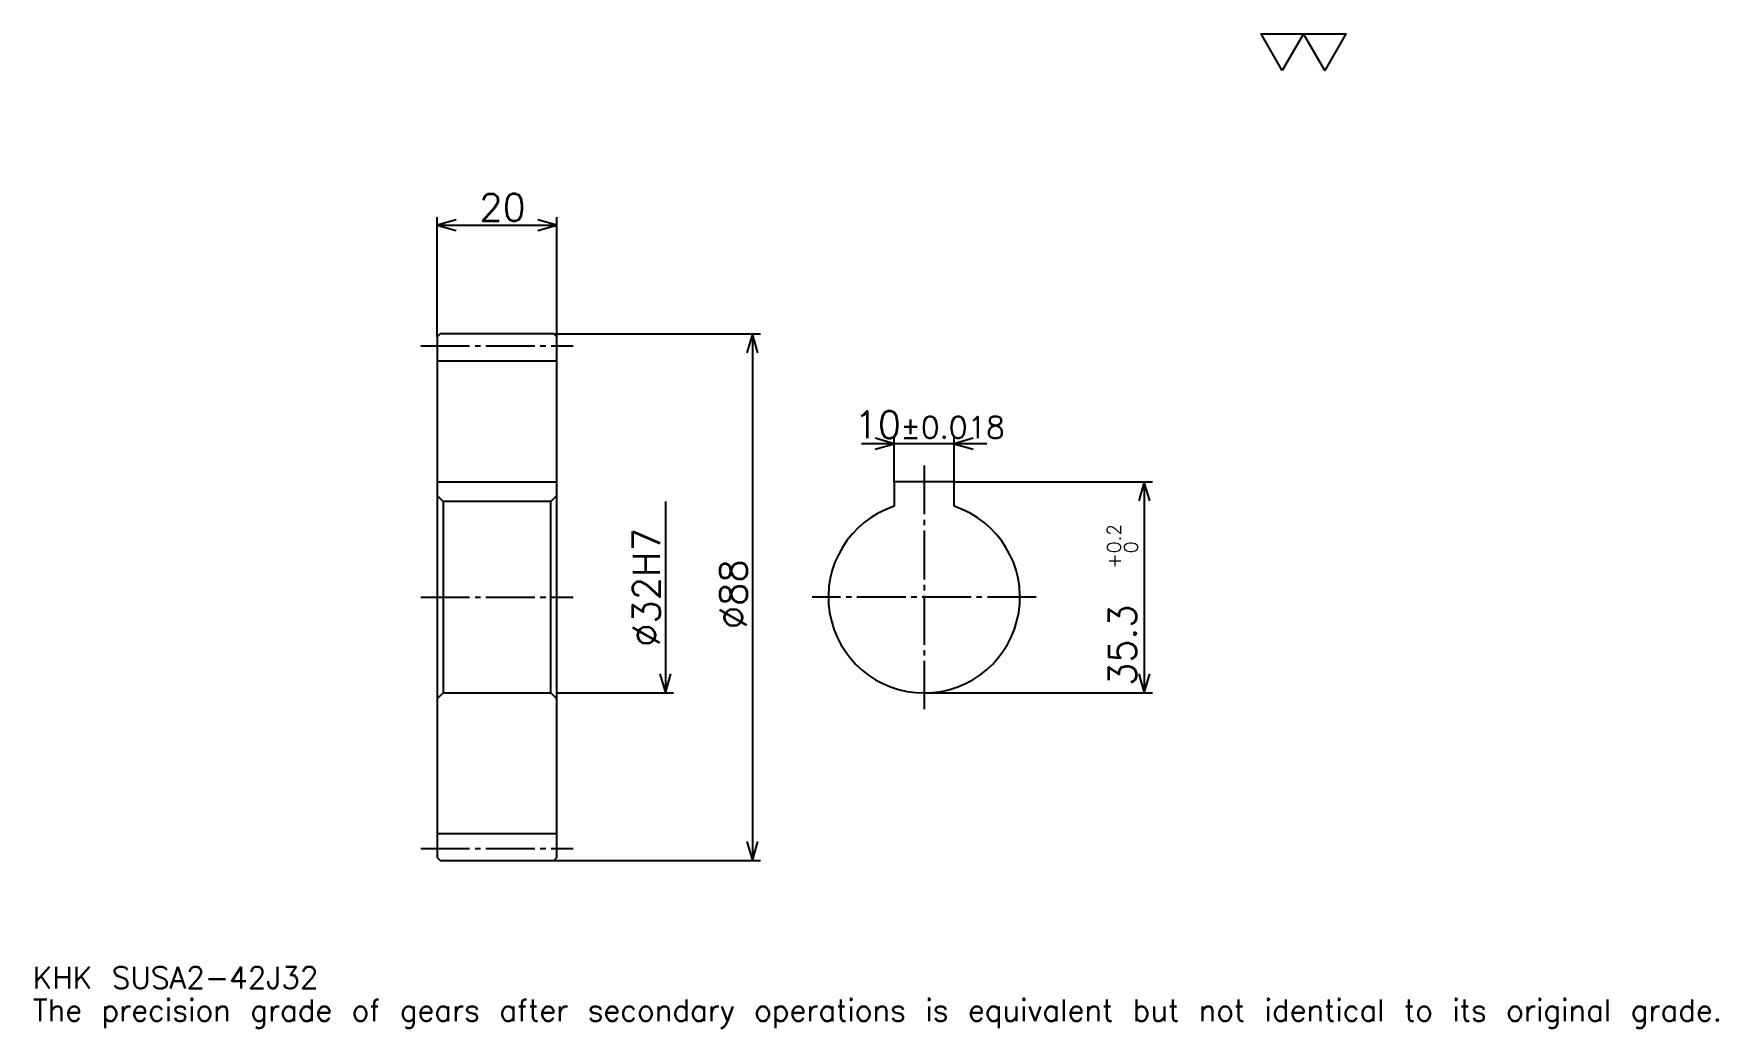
# Model space of a CAD drawing. Extents: x 9 to 291, y 3 to 170.
import ezdxf

# ---------------------------------------------------------------- set-up
doc = ezdxf.new("R2010")
doc.units = 0
doc.linetypes.add('DASHDOT', pattern=[10.891305, 8.168478, -0.907609, 0.907609, -0.907609])
doc.layers.get('0').update_dxf_attribs({"linetype": 'CONTINUOUS'})
doc.layers.add('DASHDOT', color=6, linetype='DASHDOT')
doc.styles.add('KANJI', font='TXT', dxfattribs={"bigfont": 'BIGFONT'})

msp = doc.modelspace()

# ---------------------------------------------------------------- linework, layer by layer
at = {"color": 5}
for p, q in [((76.614128, 119.35054), (76.614128, 138.864136)), ((96.614128, 119.35054), (96.614128, 138.864136)), ((76.614128, 137.502716), (96.614128, 137.502716)), ((76.614128, 118.85054), (76.614128, 119.35054)), ((96.114128, 119.35054), (96.614128, 119.35054)), ((96.614128, 119.35054), (130.649445, 119.35054)), ((96.614128, 118.85054), (96.614128, 119.35054)), ((129.28804, 119.35054), (129.28804, 31.35054)), ((152.994568, 94.650543), (152.994568, 102.365211)), ((162.994568, 94.650543), (162.994568, 102.365211)), ((168.440216, 101.003799), (147.548904, 101.003799)), ((162.994568, 94.650543), (196.122284, 94.650543)), ((194.760864, 94.650543), (194.760864, 59.35054)), ((114.766304, 91.35054), (114.766304, 59.35054)), ((96.614128, 59.35054), (116.127716, 59.35054)), ((157.994568, 59.35054), (196.122284, 59.35054)), ((96.114128, 31.35054), (96.614128, 31.35054)), ((96.614128, 31.35054), (130.649445, 31.35054))]:
    msp.add_line(p, q, dxfattribs=at)
at = {"color": 4}
for p, q in [((76.614128, 114.85054), (96.614128, 114.85054)), ((76.614128, 94.650543), (96.614128, 94.650543)), ((96.614128, 92.35054), (95.614128, 91.35054)), ((76.614128, 58.35054), (77.614128, 59.35054)), ((96.614128, 58.35054), (95.614128, 59.35054)), ((76.614128, 35.85054), (96.614128, 35.85054))]:
    msp.add_line(p, q, dxfattribs=at)
at = {"color": 7}
msp.add_lwpolyline([(217.82608, 163.369568), (214.286407, 169.505005), (228.445099, 169.505005), (224.905426, 163.369568), (221.365753, 169.505005), (217.82608, 163.369568)], dxfattribs=at)
at = {"color": 5}
for points in [[(79.790756, 138.410324), (76.614128, 137.502716), (79.790756, 136.595108)], [(93.4375, 136.595108), (96.614128, 137.502716), (93.4375, 138.410324)], [(130.195648, 116.173904), (129.28804, 119.35054), (128.380432, 116.173904)], [(149.817932, 100.096191), (152.994568, 101.003799), (149.817932, 101.911407)], [(166.171188, 101.911407), (162.994568, 101.003799), (166.171188, 100.096191)], [(195.668472, 91.473907), (194.760864, 94.650543), (193.853256, 91.473907)], [(113.858696, 62.527168), (114.766304, 59.35054), (115.673912, 62.527168)], [(193.853256, 62.527168), (194.760864, 59.35054), (195.668472, 62.527168)], [(128.380432, 34.527172), (129.28804, 31.35054), (130.195648, 34.527172)]]:
    msp.add_lwpolyline(points, dxfattribs=at)
at = {"color": 4}
for points in [[(76.614128, 58.35054), (76.614128, 31.85054), (77.114128, 31.35054), (96.114128, 31.35054), (96.614128, 31.85054), (96.614128, 118.85054), (96.114128, 119.35054), (77.114128, 119.35054), (76.614128, 118.85054), (76.614128, 58.35054)], [(162.994568, 90.549225), (162.994568, 94.650543), (152.994568, 94.650543), (152.994568, 90.549225)], [(76.614128, 92.35054), (77.614128, 91.35054), (77.614128, 59.35054), (95.614128, 59.35054), (95.614128, 91.35054), (77.614128, 91.35054)]]:
    msp.add_lwpolyline(points, dxfattribs=at)
msp.add_arc((157.994568, 75.35054), 16, 108.20995733, 71.79004267, dxfattribs=at)
at = {"layer": 'DASHDOT', "color": 7}
for p, q in [((73.891304, 117.35054), (99.336952, 117.35054)), ((157.994568, 97.373367), (157.994568, 56.627716)), ((73.891304, 75.35054), (99.336952, 75.35054)), ((176.717392, 75.35054), (139.271729, 75.35054)), ((73.891304, 33.35054), (99.336952, 33.35054))]:
    msp.add_line(p, q, dxfattribs=at)

# ---------------------------------------------------------------- texts
at = {"color": 7, "style": 'KANJI'}
for s, height, p in [('20', 4.538043, (83.664398, 138.228806)), ('10', 4.538043, (146.358124, 101.911407)), ('%%p0.018', 3.630435, (154.026855, 101.911407)), ('KHK SUSA2-42J32', 3.630435, (9.076087, 9.983696)), ('The precision grade of gears after secondary operations is equivalent but not identical to its original grade.', 3.630435, (9.076087, 4.538043))]:
    msp.add_text(s, height=height, dxfattribs=at).set_placement(p)
for s, height, p in [('0.2', 2.269022, (190.858154, 82.714706)), ('%%c32H7', 4.538043, (113.858696, 67.068611)), ('+', 2.269022, (190.858154, 80.173401)), ('0', 2.269022, (193.671722, 82.714706)), ('%%c88', 4.538043, (128.380432, 70.018341)), ('35.3', 4.538043, (193.399445, 60.530952))]:
    msp.add_text(s, height=height, rotation=90, dxfattribs=at).set_placement(p)

doc.saveas('drawing.dxf')
